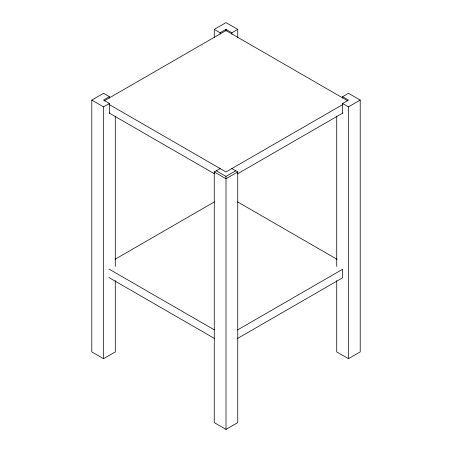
<?xml version="1.0" encoding="UTF-8"?>
<svg xmlns="http://www.w3.org/2000/svg" width="452" height="452" viewBox="0 0 452 452"><rect width="100%" height="100%" fill="white"/><g stroke="black" fill="none" stroke-linecap="round" stroke-linejoin="round"><path stroke-width="0.68" d="M115.277 280.613L115.277 351.916L103.536 358.696L91.79 351.916L91.79 100.084L103.536 93.304L109.407 96.694L109.407 98.078M214.259 37.844L214.259 29.38L226 22.6L237.741 29.38L237.741 37.844M109.407 96.694L103.536 100.084L109.407 103.474L109.407 113.158M214.259 29.38L220.13 32.77L226 29.38L231.87 32.77L237.741 29.38M104.141 100.898L226 30.544L347.859 100.898M91.79 100.084L103.536 106.864L109.407 103.474M342.593 98.078L342.593 96.694L348.464 93.304L360.21 100.084L360.21 351.916L348.464 358.696L336.723 351.916L336.723 280.613M231.87 168.562L237.741 171.952L237.741 422.62L226 429.4L214.259 422.62L214.259 171.952L220.13 168.562M342.593 113.158L342.593 103.474L348.464 100.084L342.593 96.694M342.983 104.412L226 171.952L109.017 104.412M216.271 170.788L226 176.41L235.729 170.788M342.593 103.474L348.464 106.864L360.21 100.084M237.741 171.952L226 178.732L214.259 171.952M237.577 173.794L342.983 112.938M115.113 259.222L214.423 201.886M237.599 329.915L342.593 269.296L342.593 277.816L237.599 338.435M109.017 112.938L214.423 173.794M237.599 201.897L337.102 259.346M109.017 269.07L214.423 329.926M109.017 277.596L214.423 338.452M348.464 106.864L348.464 358.696M336.723 116.124L336.723 266.494M231.87 32.77L231.87 34.154M226 29.38L226 30.764M226 176.41L226 429.4M220.13 32.77L220.13 34.154M115.277 116.124L115.277 266.494M103.536 106.864L103.536 358.696"/></g></svg>
